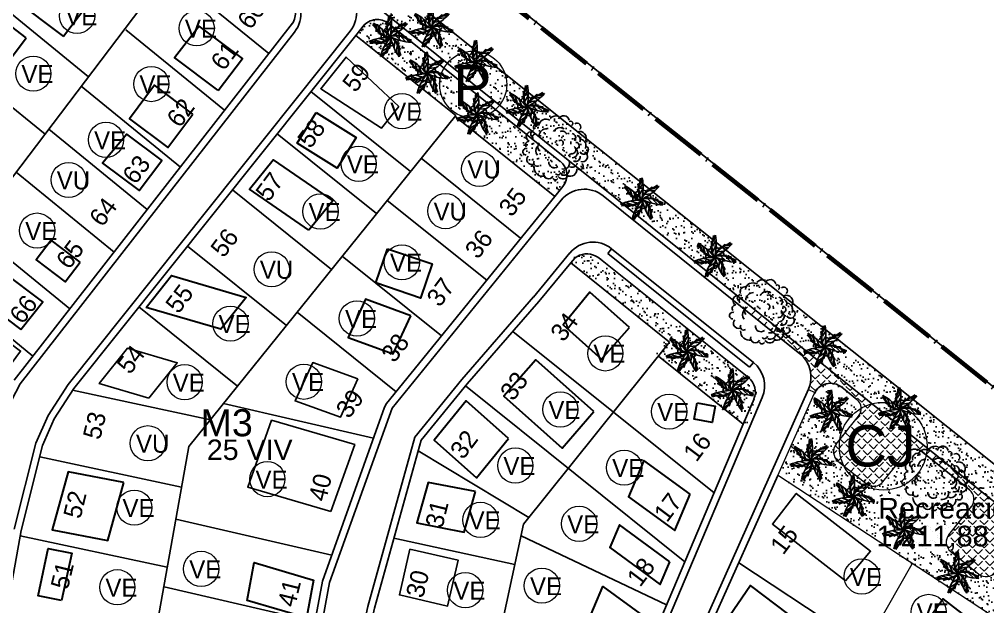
# Model space of a CAD drawing. Extents: x 472704 to 474638, y 1059265 to 1060325.
# Drawn here: x 474230.8 to 474392.4, y 1059750 to 1059848 of the extents above; entities that cross this region are included whole.
import ezdxf

# ---------------------------------------------------------------- set-up
doc = ezdxf.new("R2010")
doc.units = 0
doc.header["$LTSCALE"] = 0.4
doc.header["$MEASUREMENT"] = 0
doc.linetypes.add('ACAD_ISO04W100', pattern=[30.5, 24, -3, 0.5, -3])
doc.layers.get('0').update_dxf_attribs({"linetype": 'CONTINUOUS', "lineweight": 25})
for name, color, linetype, lineweight in [('1', 5, 'ACAD_ISO04W100', 80), ('ARBOLES', 114, 'CONTINUOUS', 25), ('AREAS VERDAS', 72, 'CONTINUOUS', 25), ('AREAS VERDES', 2, 'CONTINUOUS', 20), ('CASA', 31, 'CONTINUOUS', 30)]:
    doc.layers.add(name, color=color, linetype=linetype, lineweight=lineweight)
for name, color, linetype in [('CASASDURAS', 1, 'CONTINUOUS'), ('Dura', 1, 'CONTINUOUS'), ('MANZANAS', 5, 'CONTINUOUS'), ('NumeroPropu', 6, 'CONTINUOUS'), ('PARCELASPEOPUESTAS', 3, 'CONTINUOUS'), ('PISOS', 8, 'CONTINUOUS'), ('TEXTOPROPU', 7, 'CONTINUOUS'), ('TipoVivienda', 7, 'CONTINUOUS'), ('TOPONIMIA', 1, 'CONTINUOUS'), ('UNIFAMILIAR', 5, 'CONTINUOUS'), ('VEGETACION', 3, 'CONTINUOUS'), ('VIAPROPUESTA', 7, 'CONTINUOUS')]:
    doc.layers.add(name, color=color, linetype=linetype)
doc.styles.add('ARIAL', font='arial.ttf')
doc.styles.add('Numeros Parcelas', font='', dxfattribs={"height": 3})
doc.styles.add('TipoVivienda', font='', dxfattribs={"height": 3})
doc.styles.get('Numeros Parcelas').set_extended_font_data('AvantGarde Bk BT')
doc.styles.get('TipoVivienda').set_extended_font_data('AvantGarde Bk BT')
pattern_1 = [(37.5, (0, 0), (-0.0629933581, 1.926823769), [0, -1.52, 0, -1.7, 0, -1.625]), (7.5, (0, 0), (1.769776705, 2.822146065), [0, -0.82, 0, -1.37, 0, -0.525]), (327.5, (-1.23, 0), (3.1141418618, 0.0056590535), [0, -0.5, 0, -1.8, 0, -2.35]), (317.5, (-1.23, 0), (3.0061266046, 0.877675565), [0, -0.25, 0, -1.18, 0, -1.35])]

# ---------------------------------------------------------------- blocks, each defined once
blk = doc.blocks.new('MATA-9-P')
for centre, radius, start, end in [((-0.012, 0.408), 0.0807, 41.611, 159.9786), ((0.095, 0.352), 0.117, 19.5363, 133.8929), ((-0.3, 0.299), 0.0535, 48.8801, 178.3128), ((-0.19, 0.376), 0.0779, 58.9861, 207.9131), ((-0.139, 0.323), 0.0515, 43.6906, 176.2128), ((-0.13, 0.377), 0.0539, 58.2998, 186.1253), ((0.003, 0.224), 0.12, 48.7668, 139.8869), ((0.242, 0.281), 0.13, 29.735, 97.237), ((0.362, 0.237), 0.0901, 334.1349, 112.582), ((-0.411, 0.085), 0.081, 97.9827, 246.8545), ((-0.404, 0.239), 0.0523, 33.6973, 233.0937), ((-0.196, 0.089), 0.103, 98.24, 184.0926), ((-0.14, 0.127), 0.0914, 100.2196, 184.2046), ((0.185, 0.11), 0.112, 15.4857, 115.7101), ((0.428, 0.142), 0.0366, 250.6341, 87.6124), ((-0.382, -0.007), 0.0536, 111.1669, 263.9023), ((0.107, 0.003), 0.0451, 255.8278, 48.4085), ((0.2, 0.072), 0.076, 342.5759, 76.3443), ((0.292, -0.041), 0.0714, 276.1226, 39.2521), ((0.473, 0.036), 0.0582, 274.1634, 85.8366), ((-0.357, -0.122), 0.141, 138.2834, 242.854), ((-0.166, -0.175), 0.0856, 132.6578, 272.2174), ((0.272, -0.186), 0.05, 238.608, 55.1957), ((0.317, -0.105), 0.0811, 297.613, 27.6641), ((0.391, -0.129), 0.106, 291.1232, 72.7112), ((-0.352, -0.264), 0.075, 125.1074, 295.1356), ((-0.057, -0.275), 0.0967, 215.7229, 341.5126), ((0.154, -0.231), 0.0853, 233.2048, 357.4631), ((0.179, -0.196), 0.0627, 218.0415, 17.9882), ((0.328, -0.318), 0.07, 169.6683, 15.8268), ((0.322, -0.221), 0.0971, 289.6179, 40.7476), ((-0.301, -0.371), 0.0414, 161.5063, 291.7296), ((-0.214, -0.323), 0.051, 182.3708, 306.9054), ((-0.165, -0.395), 0.0934, 176.9949, 302.2491), ((-0.123, -0.359), 0.0889, 204.4539, 320.9009), ((0.059, -0.34), 0.0902, 208.4156, 303.6457), ((0.155, -0.32), 0.0734, 205.1869, 329.0229), ((0.24, -0.387), 0.0807, 210.7968, 2.6678), ((-0.041, -0.424), 0.105, 204.1955, 327.7789), ((0.113, -0.48), 0.0521, 187.204, 14.3246)]:
    blk.add_arc(centre, radius, start, end)
blk = doc.blocks.new('ARBOL-1')
at = {"layer": 'ARBOLES', "linetype": 'Continuous', "xscale": 5, "yscale": 5, "zscale": 5}
blk.add_blockref('MATA-9-P', (0.503, -0.066), dxfattribs=at)
blk = doc.blocks.new('PALME01')
at = {"layer": 'VEGETACION'}
for p, q in [((-0.32, 2.46), (-0.14, 3.51)), ((-2.17, 1.26), (-2.88, 2.05)), ((-2.88, 2.05), (-2.68, 2)), ((-2.16, 1.22), (-2.44, 2.16)), ((-1.65, 0.81), (-1.96, 1.83)), ((-0.45, 0.84), (-0.66, 1.78)), ((-0.66, 1.78), (-0.48, 1.69)), ((-0.48, 1.69), (-0.56, 2.58)), ((-0.56, 2.58), (-0.32, 2.46)), ((-0.39, 0.81), (0.23, 1.75)), ((-0.34, 2.42), (0.22, 3.22)), ((-0.34, 1.77), (0.26, 2.65)), ((1.07, 1.4), (1.72, 2.02)), ((1.72, 2.02), (1.78, 1.75)), ((1.73, 1.74), (2.71, 1.81)), ((1.78, 1.75), (2.7, 2.27)), ((2.7, 2.27), (2.6, 2.09)), ((-2.42, 1.15), (-2.17, 1.26)), ((-1.67, 0.65), (-2.42, 1.15)), ((-1.86, 0.57), (-1.67, 0.65)), ((-0.99, 0.15), (-1.86, 0.57)), ((-0.93, 0.18), (-1.28, 1.25)), ((-1.16, 0.07), (-0.99, 0.15)), ((-0.01, -0.17), (-1.16, 0.07)), ((-0.08, -0.13), (-0.61, 0.92)), ((-0.61, 0.92), (-0.45, 0.84)), ((-0.1, -0.04), (0.39, 1.03)), ((-0.04, 0.03), (1.1, 0.31)), ((0.04, 0.02), (0.97, -0.69)), ((0.39, 1.03), (0.43, 0.85)), ((0.43, 0.85), (1.03, 1.6)), ((0.44, 0.78), (1.57, 0.88)), ((0.94, 0.12), (1.72, -0.7)), ((1.1, 0.31), (0.98, 0.17)), ((0.98, 0.17), (1.94, 0.16)), ((1.03, 1.6), (1.07, 1.4)), ((1.22, 1.34), (2.28, 1.42)), ((1.94, 0.16), (1.81, 0.01)), ((1.81, 0.01), (2.7, -0.12)), ((-3.46, -1), (-3.29, -0.88)), ((-2.4, -0.93), (-3.46, -1)), ((-2.35, -0.95), (-3.26, -0.58)), ((-1.72, -0.8), (-2.71, -0.42)), ((-1.61, -0.92), (-2.46, -1.2)), ((-0.77, -0.64), (-1.83, -0.24)), ((-0.79, -0.71), (-1.66, -1.12)), ((-1.66, -1.12), (-1.61, -0.92)), ((-0.03, -1.03), (-1.01, -1.6)), ((0.07, -0.13), (-0.83, -0.88)), ((-0.83, -0.88), (-0.79, -0.71)), ((0.01, -1.08), (-0.21, -2.01)), ((0.12, -1.22), (0.01, -1.08)), ((0.09, -0.05), (0.12, -1.22)), ((0.73, -0.69), (0.57, -1.81)), ((0.97, -0.69), (0.79, -0.69)), ((0.79, -0.69), (1.39, -1.44)), ((1.09, -1.57), (0.94, -2.63)), ((1.39, -1.44), (1.19, -1.44)), ((1.19, -1.44), (1.64, -2.21)), ((1.86, -0.15), (2.59, -0.93)), ((2.49, -0.3), (3.15, -1.02)), ((2.7, -0.12), (2.53, -0.32)), ((2.53, -0.32), (3.51, -0.73)), ((3.51, -0.73), (3.31, -0.76)), ((-0.78, -2.45), (-1.63, -2.93)), ((-0.82, -2.48), (-1.43, -3.35)), ((-0.5, -1.86), (-1.42, -2.4)), ((-0.65, -2.69), (-0.82, -2.48)), ((-0.33, -1.85), (-0.65, -2.69)), ((-0.21, -2.01), (-0.33, -1.85)), ((1.38, -2.16), (1.22, -3.13)), ((1.37, -2.21), (1.67, -3.23)), ((1.64, -2.21), (1.37, -2.21)), ((1.67, -3.23), (1.52, -3.09))]:
    blk.add_line(p, q, dxfattribs=at)
for centre, radius, start, end in [((3.35, 1.47), 3.79, 146.5126, 204.9769), ((-8.28, 2.34), 8.56, 343.2568, 8.2327), ((0.88, 3.52), 3.79, 197.9411, 256.4055), ((-7.05, -5.04), 8.56, 34.6853, 59.6613), ((-3.28, 7.91), 8.56, 291.8282, 316.8041), ((3.29, -1.73), 3.79, 95.084, 153.5483), ((0, 0), 1.53, 165.4304, 194.1231), ((0, 0), 1.53, 112.3411, 140.8959), ((0.75, -3.68), 3.79, 43.6554, 102.1198), ((4.18, 7.47), 8.56, 240.3996, 265.3756), ((-2.36, -2.91), 3.79, 352.2268, 50.6912), ((8.5, 1.36), 8.56, 188.971, 213.947), ((0, 0), 1.53, 58.7372, 86.9078), ((0, 0), 1.53, 6.2517, 34.072), ((-0.51, -8.67), 8.56, 86.1139, 111.0899), ((-2.25, 2.86), 3.79, 249.3697, 307.8341), ((-3.7, 0), 3.79, 300.7983, 359.2626), ((6.41, -5.83), 8.56, 137.5425, 162.5184), ((0, 0), 1.53, 216.742, 245.1681), ((0, 0), 1.53, 266.3653, 294.3399), ((0, 0), 1.53, 315.6716, 343.3932)]:
    blk.add_arc(centre, radius, start, end, dxfattribs=at)
blk = doc.blocks.new('PALMERA')
at = {"layer": 'AREAS VERDES'}
blk.add_blockref('PALME01', (-88.82, 0.82), dxfattribs=at)

msp = doc.modelspace()

# ---------------------------------------------------------------- hatches: boundary and pattern name
at = {"layer": 'AREAS VERDAS'}
h = msp.add_hatch(dxfattribs=at)
h.set_pattern_fill('AR-SAND', color=64, style=0)
h.set_pattern_definition(pattern_1)
h.paths.add_polyline_path([(474291.73, 1059854.98), (474288.88, 1059851.41), (474292.65, 1059848.39, -0.020577), (474292.8, 1059848.67, -0.013276), (474292.87, 1059848.22), (474294.29, 1059847.08), (474294.38, 1059847.17), (474294.44, 1059846.96), (474294.49, 1059846.92, -0.078084), (474295.62, 1059847.24, -0.02822), (474294.94, 1059846.55), (474301.44, 1059841.34), (474301.46, 1059841.35), (474301.45, 1059841.33), (474301.69, 1059841.14, -0.002106), (474301.73, 1059841.14, -0.000672), (474301.71, 1059841.12), (474309.91, 1059834.54), (474309.92, 1059834.55), (474309.92, 1059834.54), (474310.17, 1059834.33, -0.000561), (474310.18, 1059834.33, -0.000178), (474310.18, 1059834.33), (474325.98, 1059821.64), (474328.91, 1059825.31)])
h = msp.add_hatch(dxfattribs=at)
h.set_pattern_fill('AR-SAND', color=64, style=0)
h.set_pattern_definition(pattern_1)
h.paths.add_polyline_path([(474292.43, 1059847.29, 0.170685), (474290.55, 1059847.95, 0.228028), (474288.21, 1059846.82), (474286.99, 1059845.29), (474303.66, 1059831.91), (474303.55, 1059831.78), (474303.56, 1059831.78), (474320.22, 1059818.41), (474321.56, 1059820.07, 0.414214), (474321.09, 1059824.28)])
h = msp.add_hatch(dxfattribs=at)
h.set_pattern_fill('AR-SAND', color=64, style=0)
h.set_pattern_definition(pattern_1)
h.paths.add_polyline_path([(474328.91, 1059825.31), (474325.98, 1059821.64), (474352.96, 1059800), (474360.62, 1059800)])
h = msp.add_hatch(dxfattribs=at)
h.set_pattern_fill('AR-SAND', color=64, style=0)
h.set_pattern_definition([(37.5, (0, 0), (-0.0629933581, 1.926823769), [0, -1.52, 0, -1.7, 0, -1.625]), (7.5, (0, 0), (1.769776705, 2.822146065), [0, -0.82, 0, -1.37, 0, -0.525]), (327.5, (-1.23, 0), (3.1141418618, 0.0056590535), [0, -0.5, 0, -1.8, 0, -2.35]), (317.5, (-1.23, 0), (3.0061266046, 0.877675565), [0, -0.25, 0, -1.18, 0, -1.35])])
h.paths.add_polyline_path([(474327.85, 1059807.96, 0.296143), (474321.7, 1059808.29), (474338.86, 1059794.52), (474336.98, 1059792.18), (474352.24, 1059779.94), (474353.45, 1059782.5, 0.347221), (474352.06, 1059788.54)])
h = msp.add_hatch(dxfattribs=at)
h.set_pattern_fill('AR-SAND', color=64, style=0)
h.set_pattern_definition(pattern_1)
h.paths.add_polyline_path([(474360.62, 1059800), (474352.96, 1059800), (474400, 1059762.25), (474400, 1059768.56)])
h = msp.add_hatch(dxfattribs=at)
h.set_pattern_fill('AR-SAND', color=64, style=0)
h.set_pattern_definition(pattern_1)
h.paths.add_polyline_path([(474389.73, 1059766.65, 0.414214), (474389.42, 1059769.46), (474386.91, 1059771.48), (474381.52, 1059775.8, 0.170685), (474380.27, 1059776.24, 0.227448), (474378.71, 1059775.49), (474374.95, 1059770.81, -0.414214), (474372.14, 1059770.5), (474367.46, 1059774.26, -0.414214), (474367.16, 1059777.07), (474370.91, 1059781.75, 0.23446), (474371.29, 1059783.48, 0.163842), (474370.6, 1059784.56), (474368.09, 1059786.58, 0.170685), (474366.21, 1059787.24, 0.29591), (474363.47, 1059785.46), (474357.4, 1059771.87), (474400, 1059743.9), (474400, 1059760.92, 0.355935), (474397.53, 1059760.39), (474393.77, 1059755.71, -0.414214), (474390.96, 1059755.4), (474386.28, 1059759.15, -0.414214), (474385.97, 1059761.97)])
at = {"layer": 'PISOS', "linetype": 'Continuous'}
h = msp.add_hatch(dxfattribs=at)
h.set_pattern_fill('ANGLE', color=256, scale=5, angle=45, style=0)
h.set_pattern_definition([(45, (0, 0), (-0.9722718241, 0.9722718241), [1, -0.375]), (135, (0, 0), (-0.9722718241, -0.9722718241), [1, -0.375])])
h.paths.add_polyline_path([(474420.27, 1059752.38), (474412.91, 1059758.26), (474411.11, 1059755.94, -0.418845), (474408.28, 1059755.61), (474400, 1059762.25), (474400, 1059760.92, -0.05079), (474400.34, 1059760.7), (474407.72, 1059754.78, -0.409597), (474408.04, 1059751.99), (474401.17, 1059743.14), (474402.09, 1059742.42), (474407.63, 1059749.55), (474413.16, 1059745.26), (474408.79, 1059739.63), (474409.73, 1059738.89), (474418.28, 1059749.89)])
h.paths.add_polyline_path([(474395.77, 1059765.64), (474394.28, 1059766.84, -0.055758), (474393.46, 1059767.02, -0.012624), (474393.86, 1059767.18), (474377.26, 1059780.5), (474377.18, 1059780.26), (474377.01, 1059780.47), (474377, 1059780.47, -0.080339), (474376.1, 1059779.66, -0.042511), (474376.61, 1059781.02), (474375.48, 1059781.93), (474375.37, 1059781.97, -0.080339), (474374.18, 1059782.16, -0.021319), (474374.86, 1059782.42), (474364.46, 1059790.77, -0.075276), (474363.61, 1059790.02, -0.034631), (474364, 1059791.14), (474362.49, 1059792.35, -0.054688), (474361.68, 1059792.53, -0.012326), (474362.08, 1059792.68), (474352.96, 1059800), (474351.36, 1059800), (474361.1, 1059792.18, -0.341008), (474362.54, 1059786.24), (474362.51, 1059786.18), (474363.59, 1059785.69, -0.464785), (474368.09, 1059786.58), (474370.6, 1059784.56, -0.414214), (474370.91, 1059781.75), (474367.16, 1059777.07, 0.170685), (474366.72, 1059775.82, 0.227448), (474367.46, 1059774.26), (474372.14, 1059770.5, 0.025573), (474372.31, 1059770.38, -0.04104), (474372.92, 1059770.51, -0.011892), (474372.64, 1059770.21, 0.096841), (474373.39, 1059770.06, 0.227448), (474374.95, 1059770.81), (474378.71, 1059775.49, -0.414214), (474381.52, 1059775.8), (474389.42, 1059769.46, -0.414214), (474389.73, 1059766.65), (474385.97, 1059761.97, 0.170685), (474385.53, 1059760.71, 0.227448), (474386.28, 1059759.15), (474387.17, 1059758.45, -0.053637), (474387.51, 1059759.18, -0.032733), (474387.64, 1059758.07), (474388.66, 1059757.24), (474389.1, 1059757.68), (474389.16, 1059757.42), (474389.17, 1059757.42, -0.080339), (474390.33, 1059757.76, -0.042543), (474389.28, 1059756.75), (474390.96, 1059755.4, 0.170687), (474392.21, 1059754.96, 0.227446), (474393.77, 1059755.71), (474397.53, 1059760.39, -0.355935), (474400, 1059760.92), (474400, 1059762.25), (474396.23, 1059765.27, -0.075856), (474395.38, 1059764.52, -0.034896)])

# ---------------------------------------------------------------- linework, layer by layer
at = {"layer": '1', "color": 1}
msp.add_line((474468.63, 1059726.59), (474311.54, 1059851.7), dxfattribs=at)
at = {"layer": 'CASA'}
for points in [[(474238.21, 1059845.18), (474243.05, 1059851.56), (474234.49, 1059857.97), (474229.69, 1059851.57), (474238.18, 1059845.13)], [(474264.04, 1059836.09), (474268.06, 1059841.45), (474260.85, 1059846.86), (474256.73, 1059841.57), (474263.93, 1059836.17)], [(474259.8, 1059832.18), (474253.4, 1059836.98), (474249.2, 1059831.39), (474255.6, 1059826.58), (474259.8, 1059832.18)], [(474254.72, 1059824.36), (474248.76, 1059828.83), (474244.72, 1059823.98), (474250.84, 1059819.39), (474254.62, 1059824.44)], [(474279.15, 1059812.81), (474269.22, 1059819.62), (474273.21, 1059824.52), (474283.14, 1059817.71), (474279.15, 1059812.81)], [(474252, 1059799.89), (474256.25, 1059805.21), (474268.7, 1059801.57), (474264.45, 1059796.25), (474252, 1059799.89)], [(474332.65, 1059796.54), (474326.06, 1059802.42), (474321.6, 1059797.02), (474328.02, 1059791.29), (474332.65, 1059796.54)], [(474326.73, 1059782.52), (474317.03, 1059791.18), (474311.71, 1059785.07), (474321.41, 1059776.41), (474326.73, 1059782.52)], [(474312.45, 1059778.03), (474305.43, 1059784.29), (474300.09, 1059777.73), (474307.11, 1059771.47), (474312.45, 1059778.03)], [(474248.28, 1059770.69), (474239.01, 1059772.46), (474236.33, 1059762.79), (474245.59, 1059761.02), (474248.28, 1059770.69)], [(474306.94, 1059769.19), (474299.05, 1059770.69), (474297.17, 1059763.93), (474305.05, 1059762.42), (474306.94, 1059769.19)], [(474339.4, 1059757.45), (474330.99, 1059763.6), (474329.38, 1059759.82), (474337.79, 1059753.67), (474339.4, 1059757.45)], [(474278.76, 1059748.08), (474268.83, 1059750.99), (474270.01, 1059757.32), (474279.94, 1059754.4), (474278.76, 1059748.08)], [(474331.99, 1059741.28), (474325.23, 1059746.22), (474328.24, 1059753.31), (474335, 1059748.37), (474331.99, 1059741.28)]]:
    msp.add_lwpolyline(points, dxfattribs=at)
for points in [[(474231.99, 1059844.92), (474227.11, 1059848.58), (474224.64, 1059845.31), (474229.5, 1059841.63)], [(474241, 1059807.44), (474236.12, 1059811.1), (474233.64, 1059807.84), (474238.5, 1059804.15)], [(474231.1, 1059796.2), (474234.73, 1059800.85), (474228.25, 1059805.71), (474224.62, 1059801.06)], [(474296.18, 1059798.52), (474288.63, 1059801.26), (474285.71, 1059794.87), (474293.25, 1059792.13)], [(474343.97, 1059783.97), (474346.98, 1059783.41), (474346.48, 1059780.68), (474343.46, 1059781.23)], [(474342.78, 1059768.73), (474335.07, 1059774.36), (474332.5, 1059768.31), (474340.21, 1059762.68)], [(474237.89, 1059750.99), (474233.96, 1059751.74), (474235.66, 1059759.66), (474239.59, 1059758.91)], [(474359.27, 1059748.67), (474352.87, 1059753.47), (474348.65, 1059747.34), (474355.28, 1059742.78)], [(474391.35, 1059746.35), (474385.02, 1059751.25), (474380.71, 1059745.18), (474387.27, 1059740.52)]]:
    msp.add_lwpolyline(points, close=True, dxfattribs=at)
at = {"layer": 'CASA', "linetype": 'Continuous'}
for points in [[(474280.4, 1059832.41), (474287.07, 1059828.24), (474283.89, 1059823.15), (474277.22, 1059827.31)], [(474292.26, 1059809.7), (474299.71, 1059807.16), (474297.77, 1059801.47), (474290.32, 1059804.01)]]:
    msp.add_lwpolyline(points, close=True, dxfattribs=at)
at = {"layer": 'CASASDURAS'}
for points in [[(474294.16, 1059833.45), (474291.26, 1059829.81), (474281.15, 1059836.39), (474285.37, 1059841.67), (474294.16, 1059833.45)], [(474294.16, 1059833.45), (474291.26, 1059829.81), (474281.15, 1059836.39), (474285.37, 1059841.67), (474294.16, 1059833.45)], [(474226.73, 1059786.85), (474231.05, 1059792.61), (474221.56, 1059799.73), (474217.24, 1059793.97), (474226.73, 1059786.85)], [(474282.83, 1059765.82), (474286.81, 1059777), (474272.93, 1059781.06), (474268.95, 1059769.88), (474282.83, 1059765.82)], [(474368.7, 1059754.25), (474372.9, 1059759.22), (474360.5, 1059768.87), (474356.51, 1059763.75), (474368.7, 1059754.25)]]:
    msp.add_lwpolyline(points, dxfattribs=at)
for points in [[(474252.45, 1059784.76), (474257.18, 1059790.67), (474248.88, 1059793.1), (474244.16, 1059787.19)], [(474287.33, 1059787.96), (474279.79, 1059790.69), (474276.86, 1059784.31), (474284.41, 1059781.57)], [(474296.03, 1059759.56), (474304.05, 1059757.72), (474302.3, 1059750.07), (474294.28, 1059751.91)]]:
    msp.add_lwpolyline(points, close=True, dxfattribs=at)
at = {"layer": 'Dura', "linetype": 'Continuous', "lineweight": 20}
for centre in [(474294.71, 1059832.66), (474278.32, 1059787.5), (474258.42, 1059787.43), (474272.23, 1059771.25), (474371.44, 1059754.99), (474305.25, 1059752.71)]:
    msp.add_circle(centre, 2.94, dxfattribs=at)
at = {"layer": 'PARCELASPEOPUESTAS', "linetype": 'Continuous'}
for p, q in [((474261.12, 1059863.12), (474206.08, 1059790.51)), ((474272.48, 1059842.26), (474255.68, 1059855.94)), ((474225.68, 1059851.99), (474242.38, 1059838.4)), ((474229.99, 1059787.78), (474276.43, 1059847.32)), ((474265.1, 1059832.8), (474248.59, 1059846.23)), ((474286.99, 1059845.29), (474239.92, 1059786.37)), ((474286.99, 1059845.29), (474303.66, 1059831.91)), ((474218.39, 1059842.45), (474235.12, 1059828.83)), ((474257.72, 1059823.33), (474241.17, 1059836.8)), ((474279.5, 1059835.91), (474296.12, 1059822.57)), ((474303.66, 1059831.91), (474259.12, 1059776.69)), ((474320.22, 1059818.41), (474303.52, 1059831.81)), ((474252.18, 1059816.24), (474235.73, 1059829.63)), ((474273.88, 1059828.88), (474290.47, 1059815.57)), ((474314.49, 1059811.47), (474297.88, 1059824.79)), ((474246.65, 1059809.14), (474230.29, 1059822.45)), ((474266.39, 1059819.51), (474282.94, 1059806.23)), ((474320.22, 1059818.41), (474292.11, 1059783.87)), ((474308.86, 1059804.45), (474292.25, 1059817.77)), ((474239.26, 1059799.67), (474223.03, 1059812.88)), ((474258.9, 1059810.13), (474275.41, 1059796.88)), ((474301.28, 1059795.14), (474284.72, 1059808.43)), ((474322.87, 1059807.36), (474317.53, 1059800.89)), ((474339.37, 1059794.11), (474322.87, 1059807.36)), ((474233.11, 1059791.79), (474216.99, 1059804.91)), ((474250.79, 1059799.98), (474267.25, 1059786.77)), ((474293.7, 1059785.84), (474277.19, 1059799.09)), ((474346.78, 1059768.94), (474313.18, 1059795.9)), ((474339.37, 1059794.11), (474314.99, 1059763.73)), ((474351.66, 1059780.41), (474337.49, 1059791.77)), ((474239.92, 1059786.37), (474236.67, 1059781.32)), ((474239.73, 1059786.07), (474262.72, 1059781.16)), ((474341.9, 1059757.46), (474305.31, 1059786.83)), ((474264.91, 1059783.87), (474289.93, 1059778.1)), ((474281.43, 1059754.21), (474291.76, 1059783.25)), ((474291.76, 1059783.25), (474292.11, 1059783.87)), ((474236.67, 1059781.32), (474234.72, 1059776.84)), ((474328.05, 1059724.87), (474351.66, 1059780.41)), ((474234.72, 1059776.84), (474231.14, 1059762.67)), ((474244.87, 1059697.05), (474259.12, 1059776.69)), ((474315.86, 1059764.82), (474297.41, 1059775.98)), ((474234.25, 1059774.98), (474257.91, 1059769.91)), ((474339.1, 1059730.89), (474357.4, 1059771.87)), ((474256.95, 1059764.58), (474282.98, 1059758.58)), ((474297.75, 1059684.4), (474314.99, 1059763.73)), ((474231.14, 1059762.67), (474221.27, 1059707.51)), ((474230.98, 1059761.77), (474255.51, 1059756.53)), ((474293.35, 1059761.38), (474313.52, 1059756.99)), ((474314.56, 1059761.78), (474338.85, 1059750.28)), ((474350.89, 1059757.28), (474391.57, 1059730.54)), ((474254.99, 1059753.26), (474280.23, 1059747.44)), ((474279.6, 1059744.37), (474281.43, 1059754.21))]:
    msp.add_line(p, q, dxfattribs=at)
at = {"layer": 'PARCELASPEOPUESTAS', "linetype": 'Continuous', "lineweight": 20}
for p, q in [((474401.17, 1059743.14), (474357.38, 1059771.88)), ((474357.09, 1059717.32), (474379.85, 1059757.13))]:
    msp.add_line(p, q, dxfattribs=at)
at = {"layer": 'PARCELASPEOPUESTAS', "linetype": 'Continuous'}
msp.add_lwpolyline([(474317.53, 1059800.89), (474305.56, 1059787.14), (474297.89, 1059777.72), (474290.11, 1059749.72), (474277.72, 1059692.22)], dxfattribs=at)
msp.add_arc((474274.05, 1059848.91), 2.86, 317.9007, 52.0685, dxfattribs=at)
at = {"layer": 'PISOS', "linetype": 'Continuous', "lineweight": 20}
msp.add_line((474363.63, 1059785.67), (474362.51, 1059786.18), dxfattribs=at)
at = {"layer": 'TipoVivienda', "linetype": 'Continuous', "lineweight": 20}
for centre in [(474240.47, 1059848.56), (474260.44, 1059846.49), (474233.17, 1059838.92), (474252.86, 1059837.18), (474245.29, 1059827.87), (474287.47, 1059823.86), (474281.09, 1059815.91), (474233.8, 1059812.72), (474294.68, 1059807.42), (474266.07, 1059797.19), (474287.17, 1059798.06), (474328.63, 1059792.23), (474321.12, 1059782.87), (474339.28, 1059782.51), (474313.61, 1059773.51), (474331.77, 1059773.15), (474250.03, 1059766.49), (474307.8, 1059764.44), (474324.26, 1059763.79), (474261.18, 1059756.26), (474247.18, 1059753.2), (474318.04, 1059753.46), (474382.59, 1059749.08)]:
    msp.add_circle(centre, 2.94, dxfattribs=at)
at = {"layer": 'TOPONIMIA', "linetype": 'Continuous', "lineweight": 20}
for centre, radius in [((474306.58, 1059837.09), 5.59), ((474375.02, 1059776.73), 7.33)]:
    msp.add_circle(centre, radius, dxfattribs=at)
at = {"layer": 'UNIFAMILIAR', "linetype": 'Continuous', "lineweight": 20}
for centre in [(474307.59, 1059823), (474239.07, 1059821.17), (474301.96, 1059815.98), (474272.96, 1059806.25), (474252.28, 1059777.23)]:
    msp.add_circle(centre, 2.94, dxfattribs=at)
at = {"layer": 'VIAPROPUESTA', "linetype": 'Continuous'}
for p, q in [((474461.74, 1059732.08), (474059.82, 1060052.9)), ((474461.78, 1059719.25), (474053.12, 1060045.45)), ((474286.99, 1059845.29), (474288.21, 1059846.82)), ((474320.22, 1059818.41), (474321.56, 1059820.07)), ((474323.2, 1059807.76), (474322.87, 1059807.36)), ((474337.99, 1059731.28), (474362.54, 1059786.24)), ((474329.18, 1059724.52), (474354.82, 1059784.86)), ((474353.45, 1059784.62), (474351.66, 1059780.41)), ((474293.04, 1059783.11), (474282.59, 1059753.99))]:
    msp.add_line(p, q, dxfattribs=at)
at = {"layer": 'VIAPROPUESTA'}
for p, q in [((474207.61, 1059916.63), (474408.28, 1059755.61)), ((474292.43, 1059847.29), (474321.09, 1059824.28)), ((474230.98, 1059787.15), (474276.76, 1059845.85)), ((474286.05, 1059846.01), (474238.96, 1059787.06)), ((474328.27, 1059818.53), (474361.1, 1059792.18)), ((474321.26, 1059817.78), (474293.04, 1059783.11)), ((474322.7, 1059808.99), (474316.63, 1059801.63)), ((474329.05, 1059808.92), (474329.68, 1059809.7)), ((474329.05, 1059808.92), (474352.72, 1059789.93)), ((474329.68, 1059809.7), (474353.34, 1059790.71)), ((474327.85, 1059807.96), (474352.56, 1059788.14)), ((474316.65, 1059801.66), (474304.66, 1059787.89)), ((474352.72, 1059789.93), (474353.34, 1059790.71)), ((474304.66, 1059787.89), (474296.83, 1059778.27)), ((474228.09, 1059781.58), (474230.98, 1059787.15)), ((474238.96, 1059787.06), (474235.63, 1059781.88)), ((474368.09, 1059786.58), (474370.6, 1059784.56)), ((474235.63, 1059781.88), (474233.6, 1059777.22)), ((474296.83, 1059778.27), (474288.97, 1059750)), ((474233.6, 1059777.22), (474229.99, 1059762.92)), ((474381.52, 1059775.8), (474389.42, 1059769.46)), ((474280.76, 1059744.15), (474282.59, 1059753.99)), ((474288.97, 1059750), (474276.57, 1059692.47))]:
    msp.add_line(p, q, dxfattribs=at)
at = {"layer": 'VIAPROPUESTA', "linetype": 'Continuous', "lineweight": 20}
for p, q in [((474357.4, 1059771.87), (474363.47, 1059785.46)), ((474367.16, 1059777.07), (474370.91, 1059781.75)), ((474374.95, 1059770.81), (474378.71, 1059775.49)), ((474385.97, 1059761.97), (474389.73, 1059766.65))]:
    msp.add_line(p, q, dxfattribs=at)
at = {"layer": 'VIAPROPUESTA', "lineweight": 20}
for p, q in [((474367.46, 1059774.26), (474372.14, 1059770.5)), ((474386.91, 1059771.48), (474389.42, 1059769.46)), ((474386.28, 1059759.15), (474390.96, 1059755.4))]:
    msp.add_line(p, q, dxfattribs=at)
at = {"layer": 'VIAPROPUESTA'}
for centre, radius, start, end in [((474272.82, 1059848.92), 5, 322.049, 51.2553), ((474282.14, 1059849.13), 5, 321.3816, 51.2553), ((474325.14, 1059814.63), 5, 51.2553, 140.8467), ((474326.55, 1059805.8), 5, 51.2553, 140.4621), ((474325.52, 1059805.85), 3, 68.0719, 140.4621), ((474324.53, 1059803.39), 5.65, 53.9765, 68.0719), ((474366.21, 1059784.24), 3, 51.2553, 155.9361)]:
    msp.add_arc(centre, radius, start, end, dxfattribs=at)
at = {"layer": 'VIAPROPUESTA', "linetype": 'Continuous'}
for centre, radius, start, end in [((474290.55, 1059844.95), 3, 51.2553, 141.3816), ((474319.22, 1059821.95), 3, 321.2553, 51.2553), ((474357.97, 1059788.28), 5, 335.9361, 51.2553), ((474350.22, 1059786.81), 5, 336.9775, 51.2553), ((474350.68, 1059785.8), 3, 336.9775, 51.2553), ((474380.27, 1059774.24), 2, 51.2553, 141.2553)]:
    msp.add_arc(centre, radius, start, end, dxfattribs=at)
at = {"layer": 'VIAPROPUESTA', "linetype": 'Continuous', "lineweight": 20}
for centre, start, end in [((474369.35, 1059783), 321.2553, 51.2553), ((474368.72, 1059775.82), 141.2553, 231.2553), ((474373.39, 1059772.06), 231.2553, 321.2553), ((474388.17, 1059767.9), 321.2553, 51.2553), ((474387.53, 1059760.71), 141.2553, 231.2553), ((474392.21, 1059756.96), 231.2553, 321.2553)]:
    msp.add_arc(centre, 2, start, end, dxfattribs=at)

# ---------------------------------------------------------------- block references
at = {"layer": 'AREAS VERDAS', "linetype": 'Continuous', "lineweight": 20, "rotation": 1.972147739680779}
for p in [(474388.48, 1059848.96), (474395.84, 1059843.16), (474404.37, 1059835.67), (474423.53, 1059820.19), (474435.72, 1059810.62), (474454.05, 1059795.57), (474455.11, 1059784.81), (474466.54, 1059785.21), (474451.79, 1059776.71), (474458.83, 1059770.6), (474467.21, 1059765.15), (474476.25, 1059757.84)]:
    msp.add_blockref('PALMERA', p, dxfattribs=at)
at = {"layer": 'AREAS VERDAS', "linetype": 'Continuous', "rotation": 1.972147739680779}
for p in [(474381.53, 1059847.33), (474387.64, 1059841.23), (474396.1, 1059834.42), (474431.08, 1059794.82), (474438.64, 1059788.37)]:
    msp.add_blockref('PALMERA', p, dxfattribs=at)
at = {"layer": 'AREAS VERDAS', "xscale": 2.100000000008932, "yscale": 2.099999999860302, "zscale": 2.1, "rotation": 39.1339686675782}
for p in [(474319.39, 1059826.06), (474353.88, 1059798.71), (474382.65, 1059770.91)]:
    msp.add_blockref('ARBOL-1', p, dxfattribs=at)

# ---------------------------------------------------------------- texts
at = {"layer": 'MANZANAS', "linetype": 'Continuous', "style": 'ARIAL'}
for s, height, p in [('M3', 4.5, (474261.07, 1059778.4)), ('25 VIV', 3.416, (474262.12, 1059774.44))]:
    msp.add_text(s, height=height, dxfattribs=at).set_placement(p)
at = {"layer": 'NumeroPropu', "linetype": 'Continuous', "lineweight": 20, "style": 'Numeros Parcelas'}
for s, rotation, p in [('60', 53.1502, (474269.4, 1059846.09)), ('61', 53.1502, (474264.95, 1059839.22)), ('59', 53.1502, (474286.93, 1059835.61)), ('62', 53.1502, (474257.6, 1059829.73)), ('58', 53.1502, (474279.42, 1059826.26)), ('63', 53.1502, (474250.22, 1059820.26)), ('57', 53.1502, (474272.44, 1059817.39)), ('35', 53.1502, (474313.01, 1059814.83)), ('64', 53.1502, (474244.68, 1059813.17)), ('56', 53.1502, (474264.93, 1059808.03)), ('36', 53.1502, (474307.38, 1059807.81)), ('65', 53.1502, (474239.14, 1059806.07)), ('37', 53.1502, (474300.99, 1059799.79)), ('55', 53.1502, (474257.4, 1059798.69)), ('66', 53.1502, (474231.36, 1059796.93)), ('34', 53.1502, (474321.64, 1059793.98)), ('38', 53.1502, (474293.41, 1059790.49)), ('54', 53.1502, (474249.31, 1059788.56)), ('33', 53.1502, (474313.24, 1059784.12)), ('39', 53.1502, (474285.84, 1059781.18)), ('53', 76.1533, (474244.3, 1059777.68)), ('32', 53.1502, (474304.9, 1059774.36)), ('16', 53.1502, (474343.83, 1059773.95)), ('40', 76.1533, (474281.97, 1059767.35)), ('52', 76.1533, (474241.03, 1059764.48)), ('17', 53.1502, (474338.92, 1059763.86)), ('31', 76.1533, (474301.44, 1059762.91)), ('15', 53.1502, (474358.32, 1059758.44)), ('51', 76.1533, (474238.91, 1059752.66)), ('18', 53.1502, (474334.44, 1059753.08)), ('30', 76.1533, (474298.21, 1059751.25)), ('41', 76.1533, (474276.81, 1059749.72))]:
    msp.add_text(s, height=3, rotation=rotation, dxfattribs=at).set_placement(p)
at = {"layer": 'TEXTOPROPU', "linetype": 'Continuous', "style": 'ARIAL'}
for s, p in [('Recreacional 1', (474374.17, 1059764.67)), ('1.211,88 M2.', (474373.9, 1059760.03))]:
    msp.add_text(s, height=3.4415, dxfattribs=at).set_placement(p)
at = {"layer": 'TipoVivienda', "linetype": 'Continuous', "lineweight": 20, "style": 'TipoVivienda'}
for s, p in [('VE', (474238.49, 1059846.99)), ('VE', (474258.46, 1059844.91)), ('VE', (474231.18, 1059837.35)), ('VE', (474250.88, 1059835.61)), ('VE', (474292.73, 1059831.09)), ('VE', (474243.31, 1059826.3)), ('VE', (474285.49, 1059822.29)), ('VU', (474305.61, 1059821.43)), ('VU', (474237.08, 1059819.6)), ('VE', (474279.1, 1059814.34)), ('VU', (474299.97, 1059814.41)), ('VE', (474231.82, 1059811.15)), ('VE', (474292.7, 1059805.85)), ('VU', (474270.98, 1059804.68)), ('VE', (474264.08, 1059795.62)), ('VE', (474285.19, 1059796.49)), ('VE', (474326.65, 1059790.66)), ('VE', (474256.43, 1059785.86)), ('VE', (474276.34, 1059785.93)), ('VE', (474319.13, 1059781.3)), ('VE', (474337.29, 1059780.94)), ('VU', (474250.3, 1059775.65)), ('VE', (474311.62, 1059771.94)), ('VE', (474329.78, 1059771.58)), ('VE', (474270.25, 1059769.67)), ('VE', (474248.05, 1059764.92)), ('VE', (474305.81, 1059762.86)), ('VE', (474322.27, 1059762.22)), ('VE', (474259.19, 1059754.68)), ('VE', (474316.06, 1059751.88)), ('VE', (474369.46, 1059753.41)), ('VE', (474245.2, 1059751.63)), ('VE', (474303.27, 1059751.14)), ('VE', (474380.6, 1059747.51))]:
    msp.add_text(s, height=3, dxfattribs=at).set_placement(p)
at = {"layer": 'TOPONIMIA', "linetype": 'Continuous', "style": 'ARIAL'}
for s, height, p in [('P', 6.88, (474303.24, 1059833.48)), ('CJ', 6.883, (474368.68, 1059773.35))]:
    msp.add_text(s, height=height, dxfattribs=at).set_placement(p)

doc.saveas('drawing.dxf')
